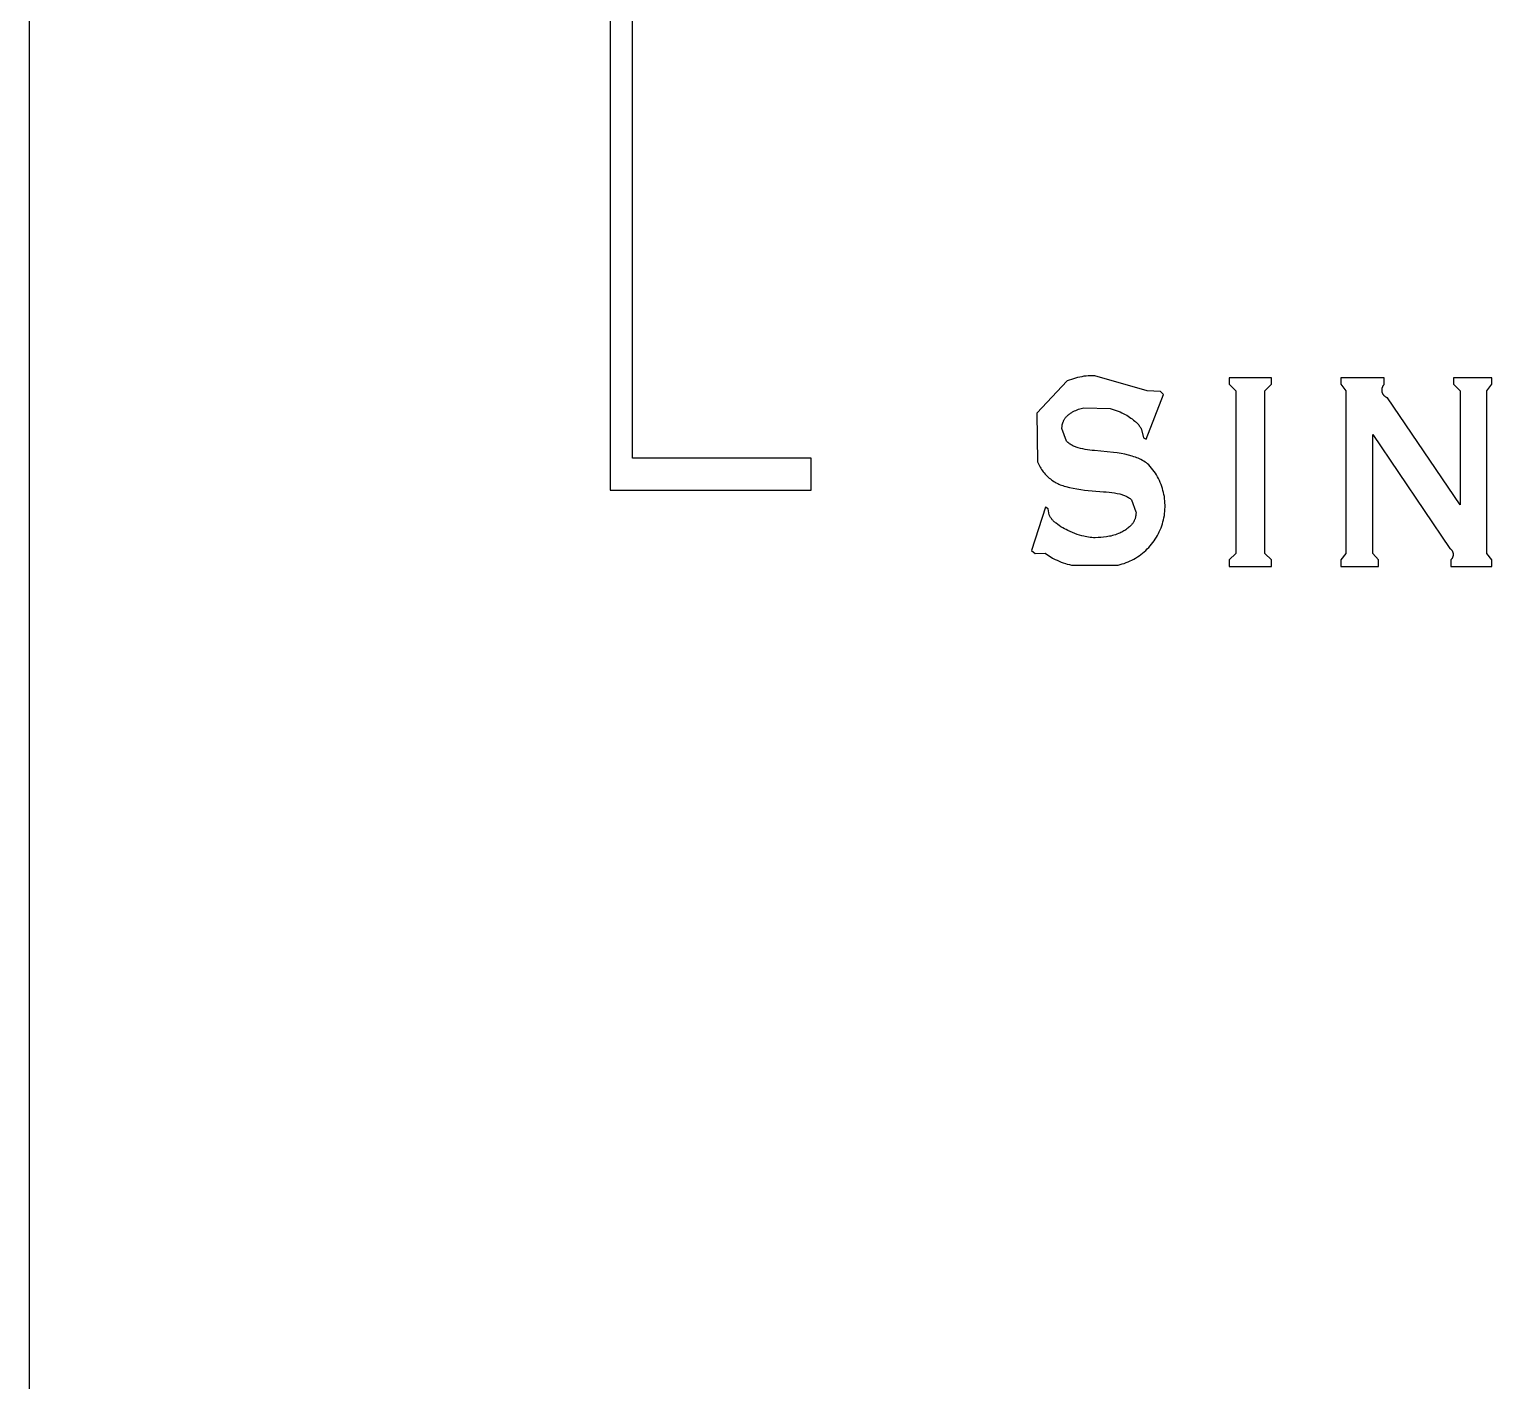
# Model space of a CAD drawing. Header units: millimetres. Extents: x 0 to 4030, y 0 to 2816.
# Drawn here: x 1677.11 to 1691.07, y 2111.37 to 2124.27 of the extents above; entities that cross this region are included whole.
import ezdxf

# ---------------------------------------------------------------- set-up
doc = ezdxf.new("R2010")
doc.units = ezdxf.units.MM
doc.header["$MEASUREMENT"] = 0
doc.layers.add('Utwórz2D linie widoczne', color=7, linetype='Continuous', true_color=0x000000)

msp = doc.modelspace()

# ---------------------------------------------------------------- linework, layer by layer
at = {"layer": 'Utwórz2D linie widoczne'}
for p, q in [((1677.11, 2168.871), (1677.11, 1717.371)), ((1682.652, 2153.871), (1682.652, 2119.871)), ((1682.867, 2120.174), (1682.867, 2153.567)), ((1687.016, 2120.912), (1686.725, 2120.603)), ((1687.035, 2120.92), (1687.016, 2120.912)), ((1687.055, 2120.927), (1687.035, 2120.92)), ((1687.074, 2120.933), (1687.055, 2120.927)), ((1687.094, 2120.939), (1687.074, 2120.933)), ((1687.114, 2120.944), (1687.094, 2120.939)), ((1687.134, 2120.949), (1687.114, 2120.944)), ((1687.154, 2120.952), (1687.134, 2120.949)), ((1687.175, 2120.956), (1687.154, 2120.952)), ((1687.195, 2120.958), (1687.175, 2120.956)), ((1687.216, 2120.96), (1687.195, 2120.958)), ((1687.236, 2120.961), (1687.216, 2120.96)), ((1687.257, 2120.962), (1687.236, 2120.961)), ((1687.277, 2120.962), (1687.257, 2120.962)), ((1687.779, 2120.818), (1687.277, 2120.962)), ((1688.963, 2120.941), (1688.561, 2120.941)), ((1688.561, 2120.941), (1688.561, 2120.88)), ((1688.561, 2120.88), (1688.624, 2120.818)), ((1688.9, 2120.818), (1688.963, 2120.88)), ((1688.963, 2120.88), (1688.963, 2120.941)), ((1690.041, 2120.941), (1689.627, 2120.941)), ((1689.627, 2120.941), (1689.627, 2120.88)), ((1689.627, 2120.88), (1689.674, 2120.818)), ((1690.02, 2120.838), (1690.021, 2120.841)), ((1690.02, 2120.836), (1690.02, 2120.838)), ((1690.021, 2120.844), (1690.022, 2120.846)), ((1690.021, 2120.841), (1690.021, 2120.844)), ((1690.022, 2120.846), (1690.023, 2120.849)), ((1690.023, 2120.849), (1690.024, 2120.852)), ((1690.024, 2120.852), (1690.025, 2120.854)), ((1690.025, 2120.854), (1690.026, 2120.857)), ((1690.026, 2120.857), (1690.027, 2120.859)), ((1690.027, 2120.859), (1690.028, 2120.862)), ((1690.028, 2120.862), (1690.03, 2120.864)), ((1690.03, 2120.864), (1690.031, 2120.867)), ((1690.031, 2120.867), (1690.033, 2120.869)), ((1690.033, 2120.869), (1690.034, 2120.871)), ((1690.034, 2120.871), (1690.036, 2120.873)), ((1690.036, 2120.873), (1690.037, 2120.875)), ((1690.037, 2120.875), (1690.039, 2120.878)), ((1690.039, 2120.878), (1690.041, 2120.88)), ((1690.041, 2120.88), (1690.041, 2120.941)), ((1691.066, 2120.941), (1690.701, 2120.941)), ((1690.701, 2120.941), (1690.701, 2120.88)), ((1690.701, 2120.88), (1690.764, 2120.818)), ((1691.02, 2120.818), (1691.066, 2120.88)), ((1691.066, 2120.88), (1691.066, 2120.941)), ((1687.768, 2120.356), (1687.935, 2120.784)), ((1687.906, 2120.811), (1687.779, 2120.818)), ((1687.935, 2120.784), (1687.906, 2120.811)), ((1688.624, 2120.818), (1688.624, 2119.265)), ((1688.9, 2119.265), (1688.9, 2120.818)), ((1689.674, 2120.818), (1689.674, 2119.265)), ((1690.019, 2120.833), (1690.02, 2120.836)), ((1690.019, 2120.83), (1690.019, 2120.833)), ((1690.019, 2120.827), (1690.019, 2120.83)), ((1690.019, 2120.825), (1690.019, 2120.827)), ((1690.019, 2120.822), (1690.019, 2120.825)), ((1690.019, 2120.819), (1690.019, 2120.822)), ((1690.019, 2120.816), (1690.019, 2120.819)), ((1690.02, 2120.814), (1690.019, 2120.816)), ((1690.02, 2120.811), (1690.02, 2120.814)), ((1690.021, 2120.808), (1690.02, 2120.811)), ((1690.021, 2120.806), (1690.021, 2120.808)), ((1690.022, 2120.803), (1690.021, 2120.806)), ((1690.023, 2120.8), (1690.022, 2120.803)), ((1690.024, 2120.798), (1690.023, 2120.8)), ((1690.024, 2120.795), (1690.024, 2120.798)), ((1690.026, 2120.792), (1690.024, 2120.795)), ((1690.027, 2120.79), (1690.026, 2120.792)), ((1690.028, 2120.787), (1690.027, 2120.79)), ((1690.029, 2120.785), (1690.028, 2120.787)), ((1690.031, 2120.783), (1690.029, 2120.785)), ((1690.032, 2120.78), (1690.031, 2120.783)), ((1690.034, 2120.778), (1690.032, 2120.78)), ((1690.035, 2120.776), (1690.034, 2120.778)), ((1690.037, 2120.774), (1690.035, 2120.776)), ((1690.039, 2120.772), (1690.037, 2120.774)), ((1690.041, 2120.769), (1690.039, 2120.772)), ((1690.043, 2120.768), (1690.041, 2120.769)), ((1690.045, 2120.766), (1690.043, 2120.768)), ((1690.047, 2120.764), (1690.045, 2120.766)), ((1690.049, 2120.762), (1690.047, 2120.764)), ((1690.051, 2120.76), (1690.049, 2120.762)), ((1690.053, 2120.759), (1690.051, 2120.76)), ((1690.055, 2120.757), (1690.053, 2120.759)), ((1690.058, 2120.756), (1690.055, 2120.757)), ((1690.06, 2120.754), (1690.058, 2120.756)), ((1690.063, 2120.753), (1690.06, 2120.754)), ((1690.065, 2120.752), (1690.063, 2120.753)), ((1690.068, 2120.751), (1690.065, 2120.752)), ((1690.07, 2120.75), (1690.068, 2120.751)), ((1690.764, 2119.73), (1690.07, 2120.75)), ((1690.764, 2120.818), (1690.764, 2119.73)), ((1691.02, 2119.265), (1691.02, 2120.818)), ((1686.725, 2120.603), (1686.732, 2120.139)), ((1686.996, 2120.556), (1687, 2120.562)), ((1687, 2120.562), (1687.005, 2120.568)), ((1687.005, 2120.568), (1687.011, 2120.574)), ((1687.011, 2120.574), (1687.016, 2120.579)), ((1687.016, 2120.579), (1687.022, 2120.584)), ((1687.022, 2120.584), (1687.027, 2120.59)), ((1687.027, 2120.59), (1687.033, 2120.595)), ((1687.033, 2120.595), (1687.039, 2120.599)), ((1687.039, 2120.599), (1687.046, 2120.604)), ((1687.046, 2120.604), (1687.052, 2120.608)), ((1687.052, 2120.608), (1687.058, 2120.612)), ((1687.058, 2120.612), (1687.065, 2120.616)), ((1687.065, 2120.616), (1687.072, 2120.62)), ((1687.072, 2120.62), (1687.084, 2120.626)), ((1687.084, 2120.626), (1687.097, 2120.631)), ((1687.097, 2120.631), (1687.109, 2120.636)), ((1687.109, 2120.636), (1687.122, 2120.641)), ((1687.122, 2120.641), (1687.135, 2120.645)), ((1687.135, 2120.645), (1687.148, 2120.649)), ((1687.148, 2120.649), (1687.161, 2120.652)), ((1687.161, 2120.652), (1687.174, 2120.655)), ((1687.174, 2120.655), (1687.425, 2120.648)), ((1687.425, 2120.648), (1687.444, 2120.643)), ((1687.444, 2120.643), (1687.463, 2120.637)), ((1687.463, 2120.637), (1687.482, 2120.631)), ((1687.482, 2120.631), (1687.501, 2120.624)), ((1687.501, 2120.624), (1687.519, 2120.616)), ((1687.519, 2120.616), (1687.537, 2120.608)), ((1687.537, 2120.608), (1687.555, 2120.599)), ((1687.555, 2120.599), (1687.569, 2120.592)), ((1687.569, 2120.592), (1687.583, 2120.584)), ((1687.583, 2120.584), (1687.597, 2120.576)), ((1687.597, 2120.576), (1687.61, 2120.567)), ((1687.61, 2120.567), (1687.623, 2120.558)), ((1687.623, 2120.558), (1687.636, 2120.549)), ((1686.965, 2120.469), (1686.966, 2120.474)), ((1686.965, 2120.464), (1686.965, 2120.469)), ((1686.965, 2120.459), (1686.965, 2120.464)), ((1687.008, 2120.336), (1686.965, 2120.459)), ((1686.966, 2120.48), (1686.967, 2120.485)), ((1686.966, 2120.474), (1686.966, 2120.48)), ((1686.967, 2120.49), (1686.968, 2120.495)), ((1686.967, 2120.485), (1686.967, 2120.49)), ((1686.968, 2120.495), (1686.969, 2120.5)), ((1686.969, 2120.5), (1686.971, 2120.505)), ((1686.971, 2120.505), (1686.972, 2120.51)), ((1686.972, 2120.51), (1686.974, 2120.515)), ((1686.974, 2120.515), (1686.976, 2120.52)), ((1686.976, 2120.52), (1686.978, 2120.525)), ((1686.978, 2120.525), (1686.98, 2120.53)), ((1686.98, 2120.53), (1686.982, 2120.534)), ((1686.982, 2120.534), (1686.984, 2120.539)), ((1686.984, 2120.539), (1686.987, 2120.543)), ((1686.987, 2120.543), (1686.99, 2120.548)), ((1686.99, 2120.548), (1686.993, 2120.552)), ((1686.993, 2120.552), (1686.996, 2120.556)), ((1687.636, 2120.549), (1687.648, 2120.539)), ((1687.648, 2120.539), (1687.661, 2120.529)), ((1687.661, 2120.529), (1687.667, 2120.523)), ((1687.667, 2120.523), (1687.673, 2120.517)), ((1687.673, 2120.517), (1687.68, 2120.511)), ((1687.68, 2120.511), (1687.686, 2120.505)), ((1687.686, 2120.505), (1687.691, 2120.499)), ((1687.691, 2120.499), (1687.697, 2120.492)), ((1687.697, 2120.492), (1687.702, 2120.485)), ((1687.702, 2120.485), (1687.707, 2120.478)), ((1687.707, 2120.478), (1687.712, 2120.471)), ((1687.712, 2120.471), (1687.716, 2120.464)), ((1687.716, 2120.464), (1687.721, 2120.456)), ((1687.721, 2120.456), (1687.725, 2120.449)), ((1687.725, 2120.449), (1687.744, 2120.37)), ((1687.015, 2120.33), (1687.008, 2120.336)), ((1687.022, 2120.324), (1687.015, 2120.33)), ((1687.029, 2120.318), (1687.022, 2120.324)), ((1687.036, 2120.313), (1687.029, 2120.318)), ((1687.044, 2120.308), (1687.036, 2120.313)), ((1687.052, 2120.303), (1687.044, 2120.308)), ((1687.06, 2120.298), (1687.052, 2120.303)), ((1687.068, 2120.294), (1687.06, 2120.298)), ((1687.076, 2120.29), (1687.068, 2120.294)), ((1687.084, 2120.286), (1687.076, 2120.29)), ((1687.093, 2120.283), (1687.084, 2120.286)), ((1687.101, 2120.28), (1687.093, 2120.283)), ((1687.11, 2120.277), (1687.101, 2120.28)), ((1687.744, 2120.37), (1687.768, 2120.356)), ((1689.93, 2119.265), (1689.93, 2120.401)), ((1689.93, 2120.401), (1690.667, 2119.313)), ((1684.573, 2120.174), (1682.867, 2120.174)), ((1684.573, 2119.871), (1684.573, 2120.174)), ((1686.732, 2120.139), (1686.737, 2120.126)), ((1687.119, 2120.274), (1687.11, 2120.277)), ((1687.141, 2120.268), (1687.119, 2120.274)), ((1687.163, 2120.263), (1687.141, 2120.268)), ((1687.186, 2120.258), (1687.163, 2120.263)), ((1687.208, 2120.255), (1687.186, 2120.258)), ((1687.231, 2120.251), (1687.208, 2120.255)), ((1687.253, 2120.249), (1687.231, 2120.251)), ((1687.276, 2120.247), (1687.253, 2120.249)), ((1687.456, 2120.23), (1687.276, 2120.247)), ((1687.493, 2120.225), (1687.456, 2120.23)), ((1687.529, 2120.219), (1687.493, 2120.225)), ((1687.565, 2120.212), (1687.529, 2120.219)), ((1687.601, 2120.203), (1687.565, 2120.212)), ((1687.636, 2120.194), (1687.601, 2120.203)), ((1687.65, 2120.189), (1687.636, 2120.194)), ((1687.665, 2120.185), (1687.65, 2120.189)), ((1687.679, 2120.179), (1687.665, 2120.185)), ((1687.692, 2120.174), (1687.679, 2120.179)), ((1687.706, 2120.167), (1687.692, 2120.174)), ((1687.719, 2120.161), (1687.706, 2120.167)), ((1687.732, 2120.154), (1687.719, 2120.161)), ((1687.745, 2120.146), (1687.732, 2120.154)), ((1687.758, 2120.138), (1687.745, 2120.146)), ((1686.737, 2120.126), (1686.743, 2120.114)), ((1686.743, 2120.114), (1686.749, 2120.102)), ((1686.749, 2120.102), (1686.756, 2120.09)), ((1686.756, 2120.09), (1686.763, 2120.078)), ((1686.763, 2120.078), (1686.771, 2120.067)), ((1686.771, 2120.067), (1686.778, 2120.055)), ((1686.778, 2120.055), (1686.787, 2120.045)), ((1686.787, 2120.045), (1686.795, 2120.034)), ((1686.795, 2120.034), (1686.804, 2120.023)), ((1686.804, 2120.023), (1686.813, 2120.013)), ((1686.813, 2120.013), (1686.823, 2120.004)), ((1686.823, 2120.004), (1686.833, 2119.994)), ((1687.77, 2120.13), (1687.758, 2120.138)), ((1687.782, 2120.121), (1687.77, 2120.13)), ((1687.794, 2120.112), (1687.782, 2120.121)), ((1687.807, 2120.097), (1687.794, 2120.112)), ((1687.82, 2120.081), (1687.807, 2120.097)), ((1687.833, 2120.065), (1687.82, 2120.081)), ((1687.844, 2120.049), (1687.833, 2120.065)), ((1687.856, 2120.032), (1687.844, 2120.049)), ((1687.866, 2120.015), (1687.856, 2120.032)), ((1687.876, 2119.998), (1687.866, 2120.015)), ((1682.652, 2119.871), (1684.573, 2119.871)), ((1686.833, 2119.994), (1686.843, 2119.985)), ((1686.843, 2119.985), (1686.854, 2119.977)), ((1686.854, 2119.977), (1686.865, 2119.969)), ((1686.865, 2119.969), (1686.876, 2119.961)), ((1686.876, 2119.961), (1686.888, 2119.953)), ((1686.888, 2119.953), (1686.899, 2119.946)), ((1686.899, 2119.946), (1686.911, 2119.94)), ((1686.911, 2119.94), (1686.924, 2119.934)), ((1686.924, 2119.934), (1686.936, 2119.928)), ((1686.936, 2119.928), (1686.949, 2119.922)), ((1686.949, 2119.922), (1686.961, 2119.917)), ((1686.961, 2119.917), (1686.974, 2119.913)), ((1686.974, 2119.913), (1686.987, 2119.909)), ((1686.987, 2119.909), (1687.001, 2119.905)), ((1687.001, 2119.905), (1687.036, 2119.896)), ((1687.036, 2119.896), (1687.072, 2119.888)), ((1687.072, 2119.888), (1687.108, 2119.881)), ((1687.108, 2119.881), (1687.144, 2119.875)), ((1687.144, 2119.875), (1687.181, 2119.871)), ((1687.181, 2119.871), (1687.361, 2119.855)), ((1687.886, 2119.98), (1687.876, 2119.998)), ((1687.895, 2119.962), (1687.886, 2119.98)), ((1687.903, 2119.943), (1687.895, 2119.962)), ((1687.91, 2119.925), (1687.903, 2119.943)), ((1687.917, 2119.906), (1687.91, 2119.925)), ((1687.923, 2119.886), (1687.917, 2119.906)), ((1687.929, 2119.867), (1687.923, 2119.886)), ((1687.934, 2119.847), (1687.929, 2119.867)), ((1687.361, 2119.855), (1687.387, 2119.854)), ((1687.387, 2119.854), (1687.414, 2119.851)), ((1687.414, 2119.851), (1687.44, 2119.848)), ((1687.44, 2119.848), (1687.466, 2119.844)), ((1687.466, 2119.844), (1687.492, 2119.839)), ((1687.492, 2119.839), (1687.518, 2119.833)), ((1687.518, 2119.833), (1687.527, 2119.831)), ((1687.527, 2119.831), (1687.535, 2119.829)), ((1687.535, 2119.829), (1687.544, 2119.826)), ((1687.544, 2119.826), (1687.552, 2119.823)), ((1687.552, 2119.823), (1687.561, 2119.82)), ((1687.561, 2119.82), (1687.569, 2119.816)), ((1687.569, 2119.816), (1687.577, 2119.812)), ((1687.577, 2119.812), (1687.585, 2119.808)), ((1687.585, 2119.808), (1687.593, 2119.804)), ((1687.593, 2119.804), (1687.6, 2119.799)), ((1687.6, 2119.799), (1687.608, 2119.794)), ((1687.608, 2119.794), (1687.615, 2119.789)), ((1687.615, 2119.789), (1687.622, 2119.784)), ((1687.622, 2119.784), (1687.629, 2119.778)), ((1687.629, 2119.778), (1687.671, 2119.662)), ((1687.938, 2119.828), (1687.934, 2119.847)), ((1687.942, 2119.808), (1687.938, 2119.828)), ((1687.944, 2119.788), (1687.942, 2119.808)), ((1687.946, 2119.768), (1687.944, 2119.788)), ((1687.948, 2119.748), (1687.946, 2119.768)), ((1687.949, 2119.728), (1687.948, 2119.748)), ((1687.949, 2119.707), (1687.949, 2119.728)), ((1686.808, 2119.707), (1686.675, 2119.293)), ((1686.833, 2119.69), (1686.808, 2119.707)), ((1686.842, 2119.635), (1686.833, 2119.69)), ((1686.845, 2119.628), (1686.842, 2119.635)), ((1686.848, 2119.622), (1686.845, 2119.628)), ((1686.852, 2119.616), (1686.848, 2119.622)), ((1686.856, 2119.61), (1686.852, 2119.616)), ((1686.86, 2119.604), (1686.856, 2119.61)), ((1686.864, 2119.599), (1686.86, 2119.604)), ((1686.868, 2119.593), (1686.864, 2119.599)), ((1686.872, 2119.588), (1686.868, 2119.593)), ((1686.877, 2119.582), (1686.872, 2119.588)), ((1686.882, 2119.577), (1686.877, 2119.582)), ((1687.655, 2119.58), (1687.653, 2119.575)), ((1687.658, 2119.586), (1687.655, 2119.58)), ((1687.66, 2119.591), (1687.658, 2119.586)), ((1687.662, 2119.597), (1687.66, 2119.591)), ((1687.664, 2119.603), (1687.662, 2119.597)), ((1687.666, 2119.608), (1687.664, 2119.603)), ((1687.667, 2119.614), (1687.666, 2119.608)), ((1687.668, 2119.62), (1687.667, 2119.614)), ((1687.669, 2119.626), (1687.668, 2119.62)), ((1687.67, 2119.632), (1687.669, 2119.626)), ((1687.671, 2119.638), (1687.67, 2119.632)), ((1687.671, 2119.662), (1687.672, 2119.656)), ((1687.672, 2119.65), (1687.671, 2119.644)), ((1687.671, 2119.644), (1687.671, 2119.638)), ((1687.672, 2119.656), (1687.672, 2119.65)), ((1687.929, 2119.568), (1687.934, 2119.587)), ((1687.934, 2119.587), (1687.938, 2119.607)), ((1687.938, 2119.607), (1687.942, 2119.627)), ((1687.942, 2119.627), (1687.944, 2119.647)), ((1687.944, 2119.647), (1687.946, 2119.667)), ((1687.946, 2119.667), (1687.948, 2119.687)), ((1687.948, 2119.687), (1687.949, 2119.707)), ((1686.887, 2119.572), (1686.882, 2119.577)), ((1686.892, 2119.568), (1686.887, 2119.572)), ((1686.897, 2119.563), (1686.892, 2119.568)), ((1686.903, 2119.559), (1686.897, 2119.563)), ((1686.909, 2119.554), (1686.903, 2119.559)), ((1686.924, 2119.543), (1686.909, 2119.554)), ((1686.939, 2119.532), (1686.924, 2119.543)), ((1686.955, 2119.521), (1686.939, 2119.532)), ((1686.972, 2119.511), (1686.955, 2119.521)), ((1686.988, 2119.502), (1686.972, 2119.511)), ((1687.005, 2119.493), (1686.988, 2119.502)), ((1687.022, 2119.484), (1687.005, 2119.493)), ((1687.044, 2119.474), (1687.022, 2119.484)), ((1687.066, 2119.465), (1687.044, 2119.474)), ((1687.088, 2119.456), (1687.066, 2119.465)), ((1687.111, 2119.448), (1687.088, 2119.456)), ((1687.133, 2119.441), (1687.111, 2119.448)), ((1687.156, 2119.435), (1687.133, 2119.441)), ((1687.475, 2119.444), (1687.461, 2119.44)), ((1687.489, 2119.449), (1687.475, 2119.444)), ((1687.503, 2119.455), (1687.489, 2119.449)), ((1687.517, 2119.46), (1687.503, 2119.455)), ((1687.527, 2119.465), (1687.517, 2119.46)), ((1687.537, 2119.47), (1687.527, 2119.465)), ((1687.547, 2119.475), (1687.537, 2119.47)), ((1687.556, 2119.48), (1687.547, 2119.475)), ((1687.566, 2119.486), (1687.556, 2119.48)), ((1687.575, 2119.492), (1687.566, 2119.486)), ((1687.584, 2119.499), (1687.575, 2119.492)), ((1687.593, 2119.506), (1687.584, 2119.499)), ((1687.601, 2119.513), (1687.593, 2119.506)), ((1687.61, 2119.52), (1687.601, 2119.513)), ((1687.618, 2119.528), (1687.61, 2119.52)), ((1687.626, 2119.536), (1687.618, 2119.528)), ((1687.63, 2119.54), (1687.626, 2119.536)), ((1687.633, 2119.545), (1687.63, 2119.54)), ((1687.637, 2119.549), (1687.633, 2119.545)), ((1687.641, 2119.554), (1687.637, 2119.549)), ((1687.644, 2119.559), (1687.641, 2119.554)), ((1687.647, 2119.564), (1687.644, 2119.559)), ((1687.65, 2119.57), (1687.647, 2119.564)), ((1687.653, 2119.575), (1687.65, 2119.57)), ((1687.876, 2119.437), (1687.886, 2119.455)), ((1687.886, 2119.455), (1687.894, 2119.473)), ((1687.894, 2119.473), (1687.903, 2119.492)), ((1687.903, 2119.492), (1687.91, 2119.51)), ((1687.91, 2119.51), (1687.917, 2119.529)), ((1687.917, 2119.529), (1687.923, 2119.549)), ((1687.923, 2119.549), (1687.929, 2119.568)), ((1687.172, 2119.431), (1687.156, 2119.435)), ((1687.187, 2119.427), (1687.172, 2119.431)), ((1687.203, 2119.424), (1687.187, 2119.427)), ((1687.219, 2119.421), (1687.203, 2119.424)), ((1687.234, 2119.419), (1687.219, 2119.421)), ((1687.25, 2119.418), (1687.234, 2119.419)), ((1687.266, 2119.416), (1687.25, 2119.418)), ((1687.282, 2119.416), (1687.266, 2119.416)), ((1687.309, 2119.417), (1687.282, 2119.416)), ((1687.336, 2119.419), (1687.309, 2119.417)), ((1687.362, 2119.421), (1687.336, 2119.419)), ((1687.389, 2119.424), (1687.362, 2119.421)), ((1687.403, 2119.427), (1687.389, 2119.424)), ((1687.418, 2119.429), (1687.403, 2119.427)), ((1687.432, 2119.432), (1687.418, 2119.429)), ((1687.447, 2119.436), (1687.432, 2119.432)), ((1687.461, 2119.44), (1687.447, 2119.436)), ((1687.765, 2119.295), (1687.779, 2119.309)), ((1687.779, 2119.309), (1687.793, 2119.323)), ((1687.793, 2119.323), (1687.807, 2119.338)), ((1687.807, 2119.338), (1687.82, 2119.354)), ((1687.82, 2119.354), (1687.832, 2119.37)), ((1687.832, 2119.37), (1687.844, 2119.386)), ((1687.844, 2119.386), (1687.855, 2119.403)), ((1687.855, 2119.403), (1687.866, 2119.42)), ((1687.866, 2119.42), (1687.876, 2119.437)), ((1690.667, 2119.313), (1690.669, 2119.312)), ((1690.669, 2119.312), (1690.671, 2119.311)), ((1690.671, 2119.311), (1690.673, 2119.309)), ((1690.673, 2119.309), (1690.675, 2119.307)), ((1690.675, 2119.307), (1690.677, 2119.306)), ((1690.677, 2119.306), (1690.678, 2119.304)), ((1690.678, 2119.304), (1690.68, 2119.302)), ((1690.68, 2119.302), (1690.682, 2119.3)), ((1686.675, 2119.293), (1686.709, 2119.265)), ((1686.709, 2119.265), (1686.803, 2119.267)), ((1686.803, 2119.267), (1686.827, 2119.251)), ((1686.827, 2119.251), (1686.852, 2119.237)), ((1686.852, 2119.237), (1686.876, 2119.222)), ((1686.876, 2119.222), (1686.901, 2119.209)), ((1686.901, 2119.209), (1686.92, 2119.2)), ((1686.92, 2119.2), (1686.939, 2119.192)), ((1686.939, 2119.192), (1686.958, 2119.184)), ((1686.958, 2119.184), (1686.977, 2119.177)), ((1686.977, 2119.177), (1686.997, 2119.17)), ((1686.997, 2119.17), (1687.016, 2119.164)), ((1687.016, 2119.164), (1687.036, 2119.159)), ((1687.52, 2119.159), (1687.54, 2119.165)), ((1687.54, 2119.165), (1687.559, 2119.171)), ((1687.559, 2119.171), (1687.578, 2119.178)), ((1687.578, 2119.178), (1687.597, 2119.185)), ((1687.597, 2119.185), (1687.615, 2119.194)), ((1687.615, 2119.194), (1687.633, 2119.203)), ((1687.633, 2119.203), (1687.651, 2119.212)), ((1687.651, 2119.212), (1687.668, 2119.222)), ((1687.668, 2119.222), (1687.686, 2119.233)), ((1687.686, 2119.233), (1687.702, 2119.244)), ((1687.702, 2119.244), (1687.719, 2119.256)), ((1687.719, 2119.256), (1687.734, 2119.268)), ((1687.734, 2119.268), (1687.75, 2119.281)), ((1687.75, 2119.281), (1687.765, 2119.295)), ((1688.624, 2119.265), (1688.561, 2119.204)), ((1688.561, 2119.204), (1688.561, 2119.142)), ((1688.963, 2119.204), (1688.9, 2119.265)), ((1688.963, 2119.142), (1688.963, 2119.204)), ((1689.674, 2119.265), (1689.627, 2119.204)), ((1689.627, 2119.204), (1689.627, 2119.142)), ((1689.986, 2119.204), (1689.93, 2119.265)), ((1689.986, 2119.142), (1689.986, 2119.204)), ((1690.676, 2119.205), (1690.675, 2119.204)), ((1690.675, 2119.204), (1690.675, 2119.142)), ((1690.678, 2119.207), (1690.676, 2119.205)), ((1690.68, 2119.209), (1690.678, 2119.207)), ((1690.681, 2119.211), (1690.68, 2119.209)), ((1690.683, 2119.213), (1690.681, 2119.211)), ((1690.682, 2119.3), (1690.683, 2119.298)), ((1690.683, 2119.298), (1690.685, 2119.297)), ((1690.684, 2119.215), (1690.683, 2119.213)), ((1690.686, 2119.217), (1690.684, 2119.215)), ((1690.685, 2119.297), (1690.686, 2119.295)), ((1690.686, 2119.295), (1690.687, 2119.292)), ((1690.687, 2119.219), (1690.686, 2119.217)), ((1690.687, 2119.292), (1690.689, 2119.29)), ((1690.688, 2119.221), (1690.687, 2119.219)), ((1690.69, 2119.223), (1690.688, 2119.221)), ((1690.689, 2119.29), (1690.69, 2119.288)), ((1690.69, 2119.288), (1690.691, 2119.286)), ((1690.691, 2119.225), (1690.69, 2119.223)), ((1690.691, 2119.286), (1690.692, 2119.284)), ((1690.692, 2119.227), (1690.691, 2119.225)), ((1690.692, 2119.284), (1690.693, 2119.282)), ((1690.693, 2119.229), (1690.692, 2119.227)), ((1690.693, 2119.282), (1690.694, 2119.279)), ((1690.694, 2119.232), (1690.693, 2119.229)), ((1690.694, 2119.279), (1690.694, 2119.277)), ((1690.694, 2119.277), (1690.695, 2119.275)), ((1690.695, 2119.236), (1690.694, 2119.234)), ((1690.694, 2119.234), (1690.694, 2119.232)), ((1690.695, 2119.275), (1690.696, 2119.272)), ((1690.696, 2119.239), (1690.695, 2119.236)), ((1690.696, 2119.272), (1690.696, 2119.27)), ((1690.696, 2119.27), (1690.697, 2119.268)), ((1690.697, 2119.243), (1690.696, 2119.241)), ((1690.696, 2119.241), (1690.696, 2119.239)), ((1690.697, 2119.268), (1690.697, 2119.265)), ((1690.697, 2119.265), (1690.697, 2119.263)), ((1690.697, 2119.263), (1690.698, 2119.26)), ((1690.698, 2119.251), (1690.697, 2119.248)), ((1690.697, 2119.248), (1690.697, 2119.246)), ((1690.697, 2119.246), (1690.697, 2119.243)), ((1690.698, 2119.26), (1690.698, 2119.258)), ((1690.698, 2119.258), (1690.698, 2119.255)), ((1690.698, 2119.255), (1690.698, 2119.253)), ((1690.698, 2119.253), (1690.698, 2119.251)), ((1691.066, 2119.204), (1691.02, 2119.265)), ((1691.066, 2119.142), (1691.066, 2119.204)), ((1687.036, 2119.159), (1687.056, 2119.154)), ((1687.056, 2119.154), (1687.501, 2119.154)), ((1687.501, 2119.154), (1687.52, 2119.159)), ((1688.561, 2119.142), (1688.963, 2119.142)), ((1689.627, 2119.142), (1689.986, 2119.142)), ((1690.675, 2119.142), (1691.066, 2119.142))]:
    msp.add_line(p, q, dxfattribs=at)

doc.saveas('drawing.dxf')
